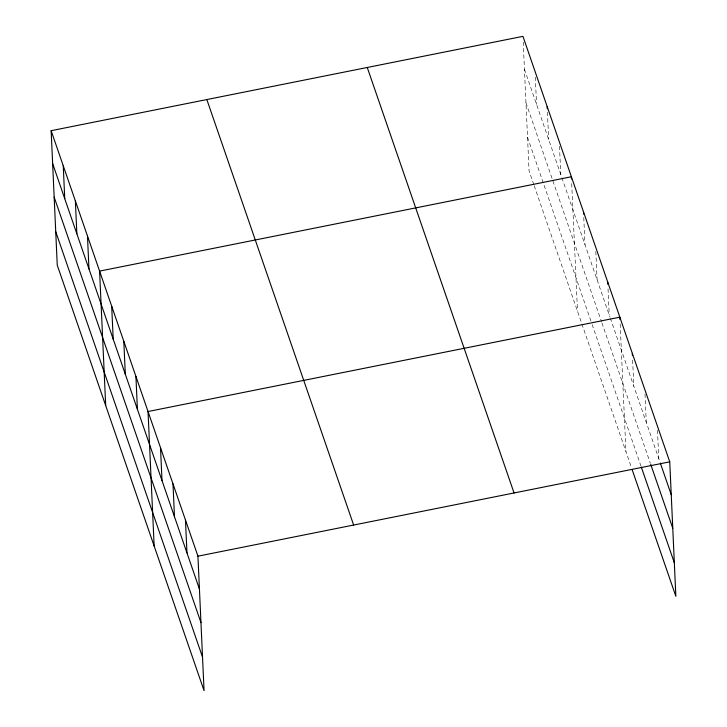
<?xml version="1.0" encoding="UTF-8"?>
<svg xmlns="http://www.w3.org/2000/svg" width="727" height="727" viewBox="0 0 727 727"><rect width="100%" height="100%" fill="white"/><g stroke="black" fill="none" stroke-linecap="round" stroke-linejoin="round"><path stroke-width="0.55" stroke-dasharray="3.63 2.73" d="M524.44 69.256L561.508 176.688M561.88 177.751L609.953 317.099M610.326 318.172L660.234 462.835M525.966 102.771L601.565 321.897M601.938 322.961L650.383 463.372M527.529 137.303L591.76 323.451M592.123 324.515L640.941 465.998M533.827 184.649L529.056 170.818L523.204 42.021M534.191 185.712L631.454 467.597M657.481 430.211L658.771 458.583M645.003 394.043L646.294 422.414M632.626 360.147L633.808 386.246M620.149 323.978L625.947 451.64M608.036 288.883L609.226 314.973M595.822 251.506L597.112 279.877M583.763 217.537L584.999 244.772M571.704 183.567L577.502 311.229M559.49 146.2L560.781 174.562M547.431 112.231L548.667 139.466M535.317 77.126L536.553 104.361"/><path stroke-width="1.09" d="M51.144 130.687L197.944 556.182L204.051 690.65L57.251 265.164L51.144 130.687L522.949 36.35L669.749 461.836L675.856 596.313L632.181 469.724M197.944 556.182L669.749 461.836M660.607 463.899L671.248 494.742M650.747 464.435L672.766 528.265M641.305 467.061L674.338 562.789M367.253 67.484L514.053 492.97M206.841 99.563L353.64 525.048M52.635 163.593L199.443 589.088M54.161 197.117L200.961 622.603M55.725 231.64L202.533 657.135M632.317 353.34L632.417 355.612M619.94 319.444L619.84 317.172L148.035 411.518L154.142 545.986M607.727 282.067L607.827 284.339M583.508 211.866L583.608 214.138M571.495 179.033L571.395 176.761L99.59 271.107L105.697 405.575M547.167 106.56L547.277 108.823M185.467 520.014L186.957 552.92M172.99 483.846L174.48 516.752M160.513 447.678L162.003 480.583M135.922 376.413L137.412 409.319M123.808 341.308L125.308 374.214M111.694 306.203L113.194 339.109M87.476 236.002L88.967 268.908M75.363 200.897L76.862 233.803M63.249 165.792L64.748 198.698"/></g></svg>
